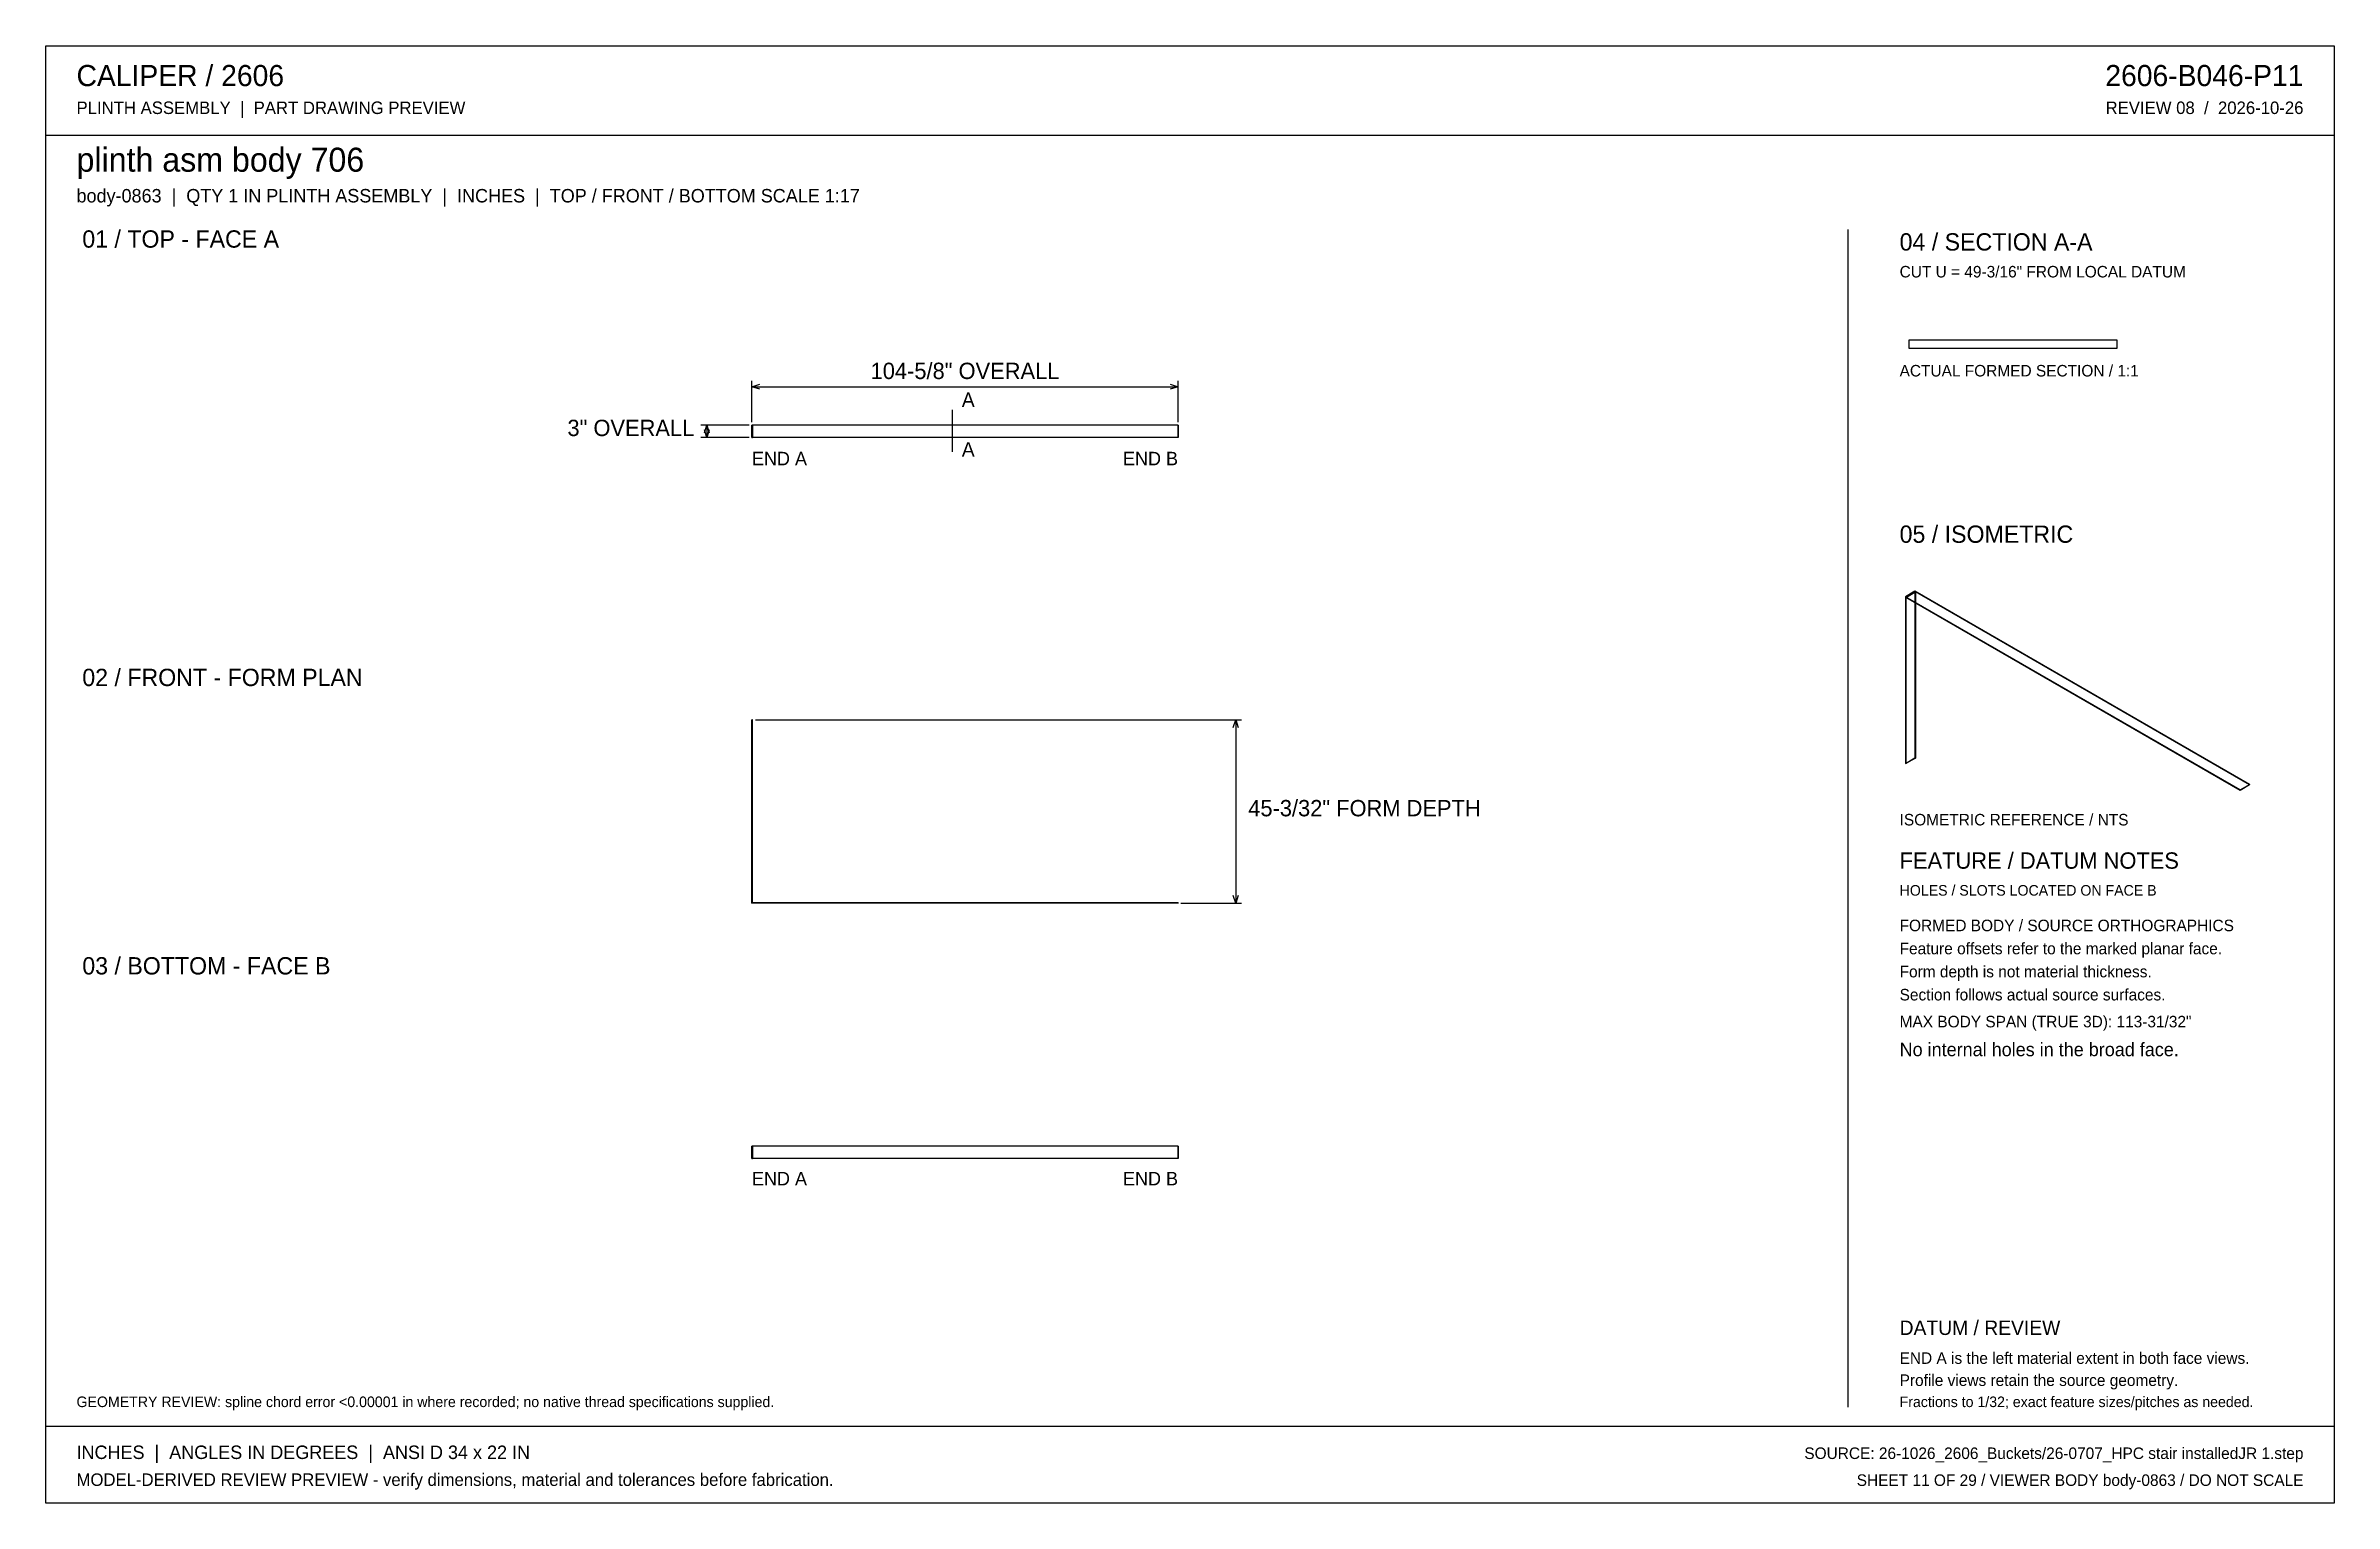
# Model space of a CAD drawing. Header units: inches. Extents: x 8 to 570, y 8 to 366.
import ezdxf
from ezdxf.enums import TextEntityAlignment as Align

# ---------------------------------------------------------------- set-up
doc = ezdxf.new("R2010")
doc.units = ezdxf.units.IN
doc.header["$MEASUREMENT"] = 0

msp = doc.modelspace()

# ---------------------------------------------------------------- linework, layer by layer
at = {"layer": 'ANNOTATION'}
for p, q in [((181.44, 273.5), (181.44, 283.65)), ((181.44, 282.24), (183.33, 282.83)), ((181.44, 282.24), (286.06, 282.24)), ((183.33, 281.65), (181.44, 282.24)), ((284.17, 282.83), (286.06, 282.24)), ((286.06, 282.24), (284.17, 281.65)), ((286.06, 273.5), (286.06, 283.65)), ((230.61, 276.57), (230.61, 266.25)), ((180.73, 272.79), (168.92, 272.79)), ((180.73, 269.79), (168.92, 269.79)), ((169.75, 270.9), (170.34, 272.79)), ((170.34, 269.79), (169.75, 271.68)), ((170.34, 272.79), (170.34, 269.79)), ((170.34, 272.79), (170.93, 270.9)), ((170.93, 271.68), (170.34, 269.79)), ((182.27, 200.46), (301.65, 200.46)), ((299.64, 198.57), (300.23, 200.46)), ((300.23, 200.46), (300.23, 155.36)), ((300.23, 200.46), (300.82, 198.57)), ((286.77, 155.36), (301.65, 155.36)), ((300.23, 155.36), (299.64, 157.25)), ((300.82, 157.25), (300.23, 155.36))]:
    msp.add_line(p, q, dxfattribs=at)
at = {"layer": 'OUTLINE'}
for p, q in [((8.03, 365.97), (569.97, 365.97)), ((8.03, 8.03), (8.03, 365.97)), ((569.97, 365.97), (569.97, 8.03)), ((8.03, 344.01), (569.97, 344.01)), ((450.5, 320.88), (450.5, 31.64)), ((465.61, 291.6), (465.61, 293.72)), ((465.61, 293.72), (516.61, 293.72)), ((516.61, 293.72), (516.61, 291.6)), ((516.61, 291.6), (465.61, 291.6)), ((181.44, 269.79), (181.44, 272.79)), ((286.06, 272.79), (181.44, 272.79)), ((181.44, 272.79), (181.56, 272.79)), ((181.56, 272.79), (181.44, 272.79)), ((181.44, 272.79), (181.44, 269.79)), ((286.06, 269.79), (181.44, 269.79)), ((181.56, 269.79), (181.44, 269.79)), ((181.44, 269.79), (181.56, 269.79)), ((181.56, 269.79), (181.56, 272.79)), ((181.56, 272.79), (181.56, 269.79)), ((286.06, 272.79), (181.56, 272.79)), ((286.06, 269.79), (181.56, 269.79)), ((286.06, 269.79), (286.06, 272.79)), ((286.06, 272.79), (286.06, 269.79)), ((467.02, 232), (464.67, 230.64)), ((464.67, 230.64), (464.67, 189.74)), ((546.84, 183.2), (464.67, 230.64)), ((464.67, 230.64), (464.76, 230.47)), ((464.76, 230.47), (467.12, 231.83)), ((464.76, 230.47), (464.76, 189.68)), ((546.84, 183.08), (464.76, 230.47)), ((549.19, 184.56), (467.02, 232)), ((467.12, 231.83), (467.02, 232)), ((467.02, 232), (467.02, 191.1)), ((549.19, 184.44), (467.12, 231.83)), ((467.12, 231.83), (467.12, 191.04)), ((181.44, 155.36), (181.44, 200.46)), ((181.44, 155.36), (181.44, 200.46)), ((181.56, 200.46), (181.44, 200.46)), ((181.44, 200.46), (181.56, 200.46)), ((181.56, 155.48), (181.56, 200.46)), ((181.56, 155.48), (181.56, 200.46)), ((464.67, 189.74), (467.02, 191.1)), ((467.02, 191.1), (467.12, 191.04)), ((464.76, 189.68), (464.67, 189.74)), ((467.12, 191.04), (464.76, 189.68)), ((546.84, 183.2), (549.19, 184.56)), ((549.19, 184.44), (546.84, 183.08)), ((546.84, 183.08), (546.84, 183.2)), ((549.19, 184.56), (549.19, 184.44)), ((181.56, 155.48), (181.44, 155.36)), ((181.44, 155.36), (181.56, 155.48)), ((286.06, 155.36), (181.44, 155.36)), ((286.06, 155.36), (181.44, 155.36)), ((286.06, 155.48), (181.56, 155.48)), ((286.06, 155.48), (181.56, 155.48)), ((286.06, 155.48), (286.06, 155.36)), ((286.06, 155.36), (286.06, 155.48)), ((181.44, 95.71), (181.44, 92.71)), ((286.06, 95.71), (181.44, 95.71)), ((181.56, 95.71), (181.44, 95.71)), ((181.44, 95.71), (181.56, 95.71)), ((181.44, 92.71), (181.44, 95.71)), ((181.56, 95.71), (181.56, 92.71)), ((181.56, 92.71), (181.56, 95.71)), ((286.06, 95.71), (181.56, 95.71)), ((286.06, 95.71), (286.06, 92.71)), ((286.06, 92.71), (286.06, 95.71)), ((286.06, 92.71), (181.44, 92.71)), ((181.44, 92.71), (181.56, 92.71)), ((181.56, 92.71), (181.44, 92.71)), ((286.06, 92.71), (181.56, 92.71)), ((8.03, 26.92), (569.97, 26.92)), ((569.97, 8.03), (8.03, 8.03))]:
    msp.add_line(p, q, dxfattribs=at)

# ---------------------------------------------------------------- texts
at = {"layer": 'ANNOTATION'}
for s, height, p in [('CALIPER / 2606', 5.1944, (15.58, 356.06)), ('PLINTH ASSEMBLY  |  PART DRAWING PREVIEW', 3.0694, (15.58, 349.21)), ('plinth asm body 706', 5.9028, (15.58, 335.04)), ('body-0863  |  QTY 1 IN PLINTH ASSEMBLY  |  INCHES  |  TOP / FRONT / BOTTOM SCALE 1:17', 3.3056, (15.58, 327.49)), ('01 / TOP - FACE A', 4.25, (17, 316.39)), ('04 / SECTION A-A', 4.25, (463.25, 315.68)), ('CUT U = 49-3/16" FROM LOCAL DATUM', 2.8333, (463.25, 309.07)), ('ACTUAL FORMED SECTION / 1:1', 2.8333, (463.25, 284.75)), ('A', 3.54, (232.97, 277.28)), ('END A', 3.306, (181.44, 262.94)), ('A', 3.54, (232.97, 265.07)), ('05 / ISOMETRIC', 4.25, (463.25, 243.9)), ('02 / FRONT - FORM PLAN', 4.25, (17, 208.72)), ('45-3/32" FORM DEPTH', 4.0139, (303.3, 176.73)), ('ISOMETRIC REFERENCE / NTS', 2.8333, (463.25, 174.49)), ('FEATURE / DATUM NOTES', 4.0139, (463.25, 163.86)), ('HOLES / SLOTS LOCATED ON FACE B', 2.5972, (463.25, 157.25)), ('FORMED BODY / SOURCE ORTHOGRAPHICS', 2.8333, (463.25, 148.51)), ('03 / BOTTOM - FACE B', 4.25, (17, 137.89)), ('Feature offsets refer to the marked planar face.', 2.8333, (463.25, 142.85)), ('Form depth is not material thickness.', 2.8333, (463.25, 137.18)), ('Section follows actual source surfaces.', 2.8333, (463.25, 131.51)), ('MAX BODY SPAN (TRUE 3D): 113-31/32"', 2.8333, (463.25, 124.9)), ('No internal holes in the broad face.', 3.3056, (463.25, 117.82)), ('END A', 3.306, (181.44, 86.1)), ('DATUM / REVIEW', 3.5417, (463.25, 49.35)), ('END A is the left material extent in both face views.', 2.8333, (463.25, 42.26)), ('Profile views retain the source geometry.', 2.8333, (463.25, 36.83)), ('GEOMETRY REVIEW: spline chord error <0.00001 in where recorded; no native thread specifications supplied.', 2.59722, (15.58, 31.64)), ('Fractions to 1/32; exact feature sizes/pitches as needed.', 2.5972, (463.25, 31.64)), ('INCHES  |  ANGLES IN DEGREES  |  ANSI D 34 x 22 IN', 3.3056, (15.58, 18.89)), ('MODEL-DERIVED REVIEW PREVIEW - verify dimensions, material and tolerances before fabrication.', 3.0694, (15.58, 12.28))]:
    msp.add_text(s, height=height, dxfattribs=at).set_placement(p)
for s, height, p in [('2606-B046-P11', 5.1944, (562.42, 356.06)), ('REVIEW 08  /  2026-10-26', 3.0694, (562.42, 349.21)), ('3" OVERALL', 4.014, (167.27, 270.11)), ('END B', 3.306, (286.06, 262.94)), ('END B', 3.306, (286.06, 86.1)), ('SOURCE: 26-1026_2606_Buckets/26-0707_HPC stair installedJR 1.step', 2.8333, (562.42, 18.89)), ('SHEET 11 OF 29 / VIEWER BODY body-0863 / DO NOT SCALE', 2.8333, (562.42, 12.28))]:
    msp.add_text(s, height=height, dxfattribs=at).set_placement(p, align=Align.RIGHT)
msp.add_text('104-5/8" OVERALL', height=4.0139, dxfattribs=at).set_placement((233.75, 284.12), align=Align.CENTER)

doc.saveas('drawing.dxf')
